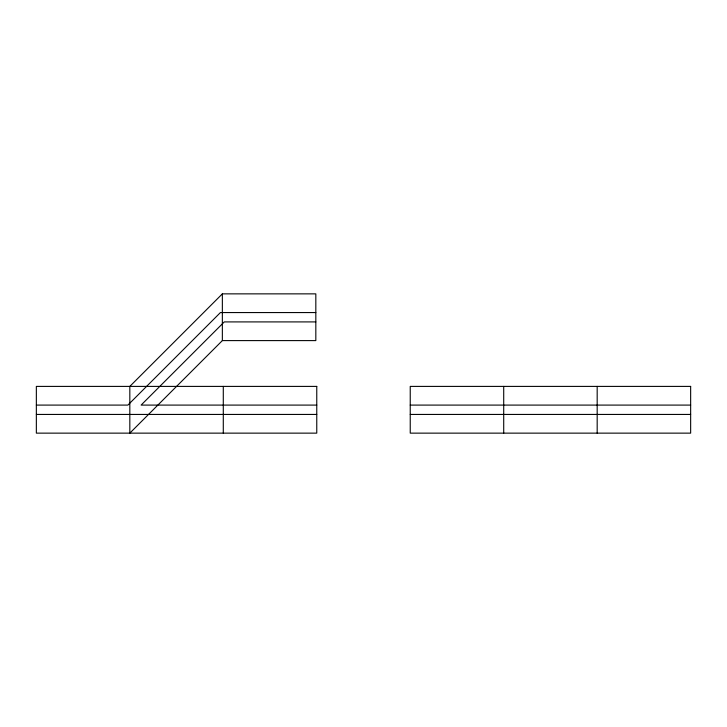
<?xml version="1.0" encoding="UTF-8"?>
<svg xmlns="http://www.w3.org/2000/svg" width="727" height="727" viewBox="0 0 727 727"><rect width="100%" height="100%" fill="white"/><g stroke="black" fill="none" stroke-linecap="round" stroke-linejoin="round"><path stroke-width="1.09" d="M222.353 293.862L129.824 386.4L129.824 433.138L222.353 340.599L315.827 340.599L315.827 293.862L222.353 293.862L222.353 340.599M315.827 312.565L220.417 312.565L127.888 405.093L36.35 405.093M315.827 321.907L224.289 321.907L141.102 405.093L316.763 405.093M410.237 405.093L690.65 405.093M36.35 414.435L316.763 414.435M410.237 414.435L690.65 414.435M597.176 386.4L597.176 433.138M503.711 386.4L503.711 433.138M223.289 386.4L223.289 433.138M316.763 386.4L36.35 386.4L36.35 433.138L316.763 433.138L316.763 386.4M690.65 386.4L410.237 386.4L410.237 433.138L690.65 433.138L690.65 386.4"/></g></svg>
